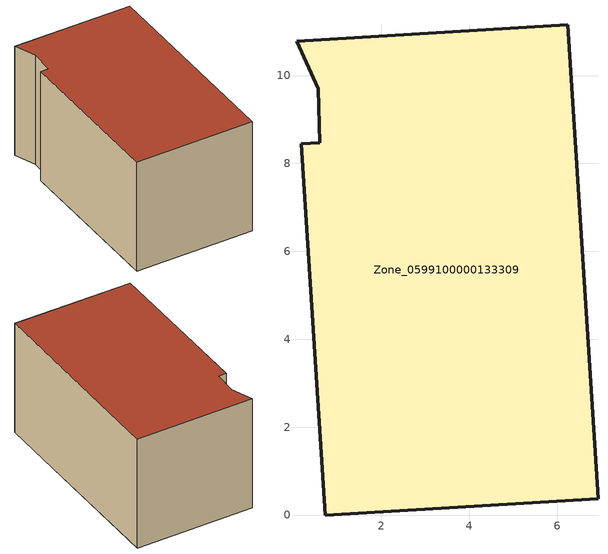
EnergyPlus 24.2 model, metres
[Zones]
Zone_0599100000133309
 floor ground (C_G): 0.56,9.7 0.07,10.78 6.24,11.15 6.93,0.37 0.72,0 0.18,8.45 0.6,8.47 z0
 wall outside (C_F): 0.72,0 6.93,0.37 6.24,11.15 0.07,10.78 0.56,9.7 0.6,8.47 0.18,8.45 0.72,0 z0:6.14
 roof outside (C_R): 0.07,10.78 0.56,9.7 0.6,8.47 0.18,8.45 0.72,0 6.93,0.37 6.24,11.15 z6.14
[BUILDING]
Pand.0599100000133309: North Axis=0; Terrain=City; Loads Convergence Tolerance Value=0.04; Temperature Convergence Tolerance Value=0.4; Solar Distribution=FullExterior; Maximum Number of Warmup Days=25; Minimum Number of Warmup Days=1
[Site:Location]
Rotterdam.The.Hague.AP_ZH_NLD Design_Conditions: Latitude=51.96; Longitude=4.45; Time Zone=1; Elevation=-4.5
[SITE:GROUNDTEMPERATURE:BUILDINGSURFACE]
18, 18, 18, 18, 18, 18, 18, 18, 18, 18, 18, 18
[MATERIAL] Thermal Absorptance=0.9; Solar Absorptance=0.7; Visible Absorptance=0.7
Name | Roughness | Thickness | Conductivity | Density | Specific Heat
G.TC.1946-1964 | MediumSmooth | 0.15 | 1 | 540 | 1210
F.TC.1946-1964 | Rough | 0.3 | 0.857143 | 1920 | 840
R.TC.1946-1964 | MediumRough | 0.2 | 0.235294 | 1500 | 1000
[CONSTRUCTION]
C_G: G.TC.1946-1964
C_F: F.TC.1946-1964
C_R: R.TC.1946-1964
[ZONE]
Zone_0599100000133309: Type=1; Multiplier=1; Ceiling Height=Autocalculate; Volume=Autocalculate; Floor Area=autocalculate; Part of Total Floor Area=Yes
[ZONEINFILTRATION:DESIGNFLOWRATE]
Infil_Zone_0599100000133309: Zone or ZoneList or Space or SpaceList=Zone_0599100000133309; Schedule=AlwaysOn; Design Flow Rate Calculation Method=Flow/Area; Flow Rate per Floor Area=0.003; Constant Term Coefficient=1; Temperature Term Coefficient=0; Velocity Term Coefficient=0; Velocity Squared Term Coefficient=0
[HVACTEMPLATE:ZONE:IDEALLOADSAIRSYSTEM]
Zone_0599100000133309: Maximum Heating Supply Air Temperature=50; Minimum Cooling Supply Air Temperature=13; Maximum Heating Supply Air Humidity Ratio=0.0156; Minimum Cooling Supply Air Humidity Ratio=0.0077; Heating Limit=NoLimit; Cooling Limit=NoLimit; Dehumidification Control Type=ConstantSensibleHeatRatio; Cooling Sensible Heat Ratio=0.7; Dehumidification Setpoint=60; Humidification Control Type=None; Humidification Setpoint=30; Outdoor Air Method=None; Outdoor Air Flow Rate per Person=0.00944; Outdoor Air Flow Rate per Zone Floor Area=0; Outdoor Air Flow Rate per Zone=0; Demand Controlled Ventilation Type=None; Outdoor Air Economizer Type=NoEconomizer; Heat Recovery Type=None; Sensible Heat Recovery Effectiveness=0.7; Latent Heat Recovery Effectiveness=0.65
[ZONECONTROL:THERMOSTAT]
ThermostatControl_Zone_0599100000133309: Zone or ZoneList=Zone_0599100000133309; Control Type Schedule=DualSetpointControlType; Control 1=Thermostat_Zone_0599100000133309; Temperature Difference Between Cutout And Setpoint=0
[THERMOSTATSETPOINT:DUALSETPOINT]
Thermostat_Zone_0599100000133309: Heating Setpoint Temperature Schedule=HeatingSetpoint_Zone_0599100000133309; Cooling Setpoint Temperature Schedule=CoolingSetpoint_Zone_0599100000133309
[SCHEDULE:COMPACT]
HeatingSetpoint_Zone_0599100000133309: Through: 12/31, For: AllDays, Until: 24:00, 21
CoolingSetpoint_Zone_0599100000133309: Through: 12/31, For: AllDays, Until: 24:00, 24
DualSetpointControlType: Through: 12/31, For: AllDays, Until: 24:00, 4
AlwaysOn: Through: 12/31, For: AllDays, Until: 24:00, 1
